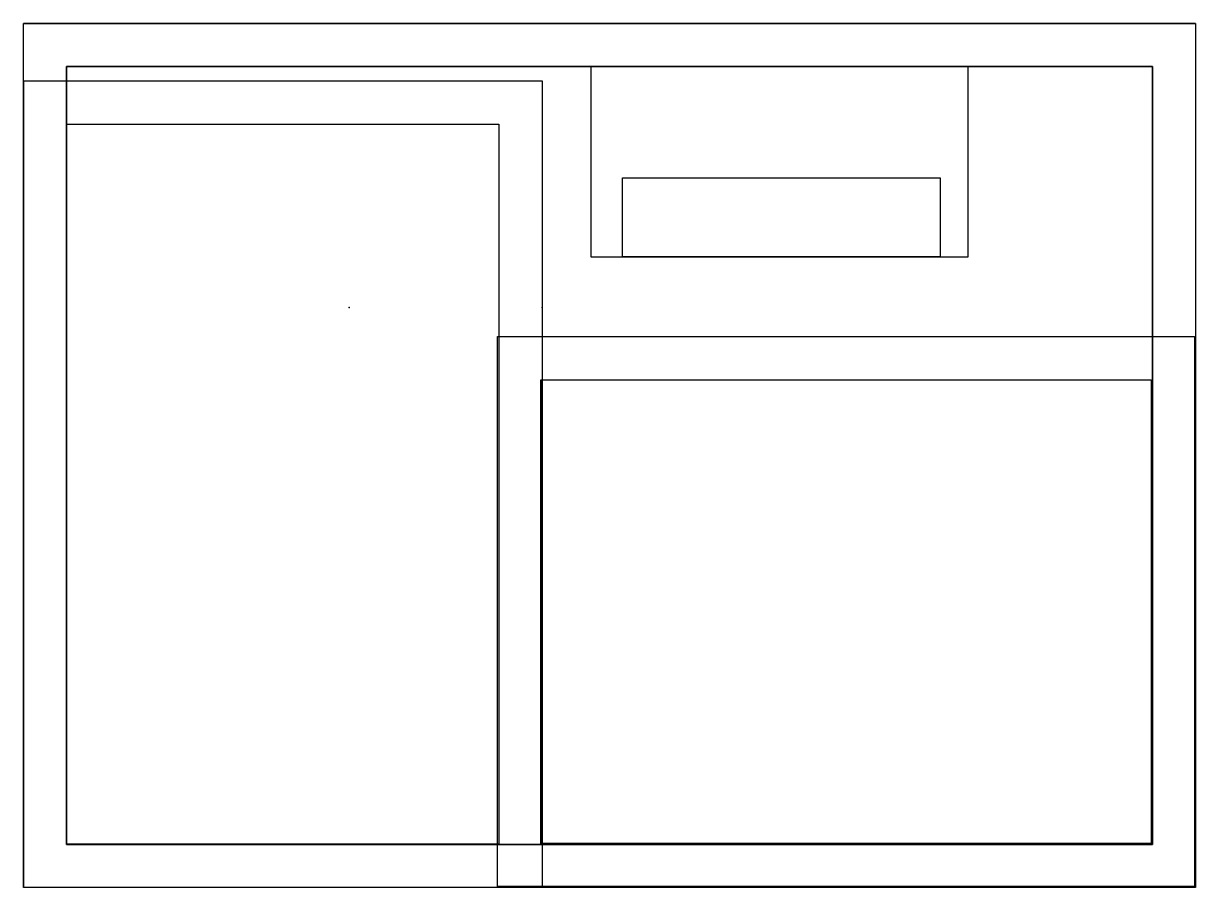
# Model space of a CAD drawing. Header units: millimetres. Extents: x -11.3 to 29.4, y -20.1 to 9.9.
import ezdxf

# ---------------------------------------------------------------- set-up
doc = ezdxf.new("R2010")
doc.units = ezdxf.units.MM
doc.header["$MEASUREMENT"] = 0
for name, color, linetype in [('Caja MPU-6050 v2_Sketch1', 7, 'Continuous'), ('Caja MPU-6050 v2_Sketch2', 7, 'Continuous'), ('Caja MPU-6050 v2_Sketch3', 7, 'Continuous'), ('Caja MPU-6050 v2_Sketch4', 7, 'Continuous'), ('Caja MPU-6050 v2_Sketch5', 7, 'Continuous'), ('Caja MPU-6050 v2_Sketch6', 7, 'Continuous')]:
    doc.layers.add(name, color=color, linetype=linetype)

msp = doc.modelspace()

# ---------------------------------------------------------------- linework, layer by layer
at = {"layer": 'Caja MPU-6050 v2_Sketch1'}
for p, q in [((-11.311, 9.863), (29.397, 9.863)), ((-11.311, -20.137), (-11.311, 9.863)), ((29.397, 9.863), (29.397, -20.137)), ((-9.811, 8.363), (27.897, 8.363)), ((-9.811, -18.637), (-9.811, 8.363)), ((27.897, 8.363), (27.897, -18.637)), ((27.897, -18.637), (-9.811, -18.637)), ((29.397, -20.137), (-11.311, -20.137))]:
    msp.add_line(p, q, dxfattribs=at)
msp.add_point((0, 0), dxfattribs=at)
at = {"layer": 'Caja MPU-6050 v2_Sketch2'}
for p, q in [((27.897, 8.363, 2), (-9.811, 8.363, 2)), ((-9.811, 8.363, 2), (-9.811, -18.637, 2)), ((27.897, -18.637, 2), (27.897, 8.363, 2)), ((-11.3, -20.13, 2), (-11.3, 7.87, 2)), ((-11.3, 7.87, 2), (6.7, 7.87, 2)), ((6.7, 7.87, 2), (6.7, -20.13, 2)), ((-9.8, 6.37, 2), (5.2, 6.37, 2)), ((-9.8, -18.63, 2), (-9.8, 6.37, 2)), ((5.2, 6.37, 2), (5.2, -18.63, 2)), ((-9.811, -18.637, 2), (27.897, -18.637, 2)), ((5.2, -18.63, 2), (-9.8, -18.63, 2)), ((6.7, -20.13, 2), (-11.3, -20.13, 2))]:
    msp.add_line(p, q, dxfattribs=at)
msp.add_point((0, 0, 2), dxfattribs=at)
at = {"layer": 'Caja MPU-6050 v2_Sketch3'}
for p, q in [((5.158, -20.106), (5.158, -1.006)), ((5.158, -1.006), (29.358, -1.006)), ((29.358, -1.006), (29.358, -20.106)), ((6.658, -18.606), (6.658, -2.506)), ((6.658, -2.506), (27.858, -2.506)), ((27.858, -2.506), (27.858, -18.606)), ((27.858, -18.606), (6.658, -18.606)), ((29.358, -20.106), (5.158, -20.106))]:
    msp.add_line(p, q, dxfattribs=at)
msp.add_point((0, 0), dxfattribs=at)
at = {"layer": 'Caja MPU-6050 v2_Sketch4'}
for p, q in [((6.7, -2.506, 27), (6.7, -18.606, 27)), ((6.7, -18.606, 2), (6.7, -2.506, 2)), ((6.7, -2.506, 2), (6.7, -2.506, 27)), ((6.7, -14, 27), (6.7, -7.5, 27)), ((6.7, -7.5, 27), (6.7, -7.5, 20)), ((6.7, -7.5, 20), (6.7, -14, 20)), ((6.7, -14, 20), (6.7, -14, 27)), ((6.7, -18.606, 27), (6.7, -18.606, 2))]:
    msp.add_line(p, q, dxfattribs=at)
msp.add_point((6.7, 0), dxfattribs=at)
at = {"layer": 'Caja MPU-6050 v2_Sketch5'}
for p, q in [((-11.311, 9.863), (-11.311, 9.863, 24)), ((-11.311, 9.863, 24), (29.397, 9.863, 24)), ((29.397, 9.863), (-11.311, 9.863)), ((21.5, 9.863, 1.5), (8.4, 9.863, 1.5)), ((8.4, 9.863, 1.5), (8.4, 9.863, 10.3)), ((8.4, 9.863, 10.3), (21.5, 9.863, 10.3)), ((9.9, 9.863, 3), (9.9, 9.863, 8.8)), ((20, 9.863, 3), (9.9, 9.863, 3)), ((9.9, 9.863, 8.8), (20, 9.863, 8.8)), ((20, 9.863, 8.8), (20, 9.863, 3)), ((21.5, 9.863, 10.3), (21.5, 9.863, 1.5)), ((29.397, 9.863, 24), (29.397, 9.863))]:
    msp.add_line(p, q, dxfattribs=at)
msp.add_point((0, 9.863), dxfattribs=at)
at = {"layer": 'Caja MPU-6050 v2_Sketch6'}
for p, q in [((21.5, 8.363, 10.3), (8.4, 8.363, 10.3)), ((8.4, 8.363, 10.3), (8.4, 1.763, 10.3)), ((21.5, 1.763, 10.3), (21.5, 8.363, 10.3)), ((9.5, 4.5, 10.3), (20.526, 4.5, 10.3)), ((9.5, 1.763, 10.3), (9.5, 4.5, 10.3)), ((20.526, 4.5, 10.3), (20.526, 1.763, 10.3)), ((8.4, 1.763, 10.3), (21.5, 1.763, 10.3)), ((20.526, 1.763, 10.3), (9.5, 1.763, 10.3))]:
    msp.add_line(p, q, dxfattribs=at)
msp.add_point((0, 0, 10.3), dxfattribs=at)

doc.saveas('drawing.dxf')
